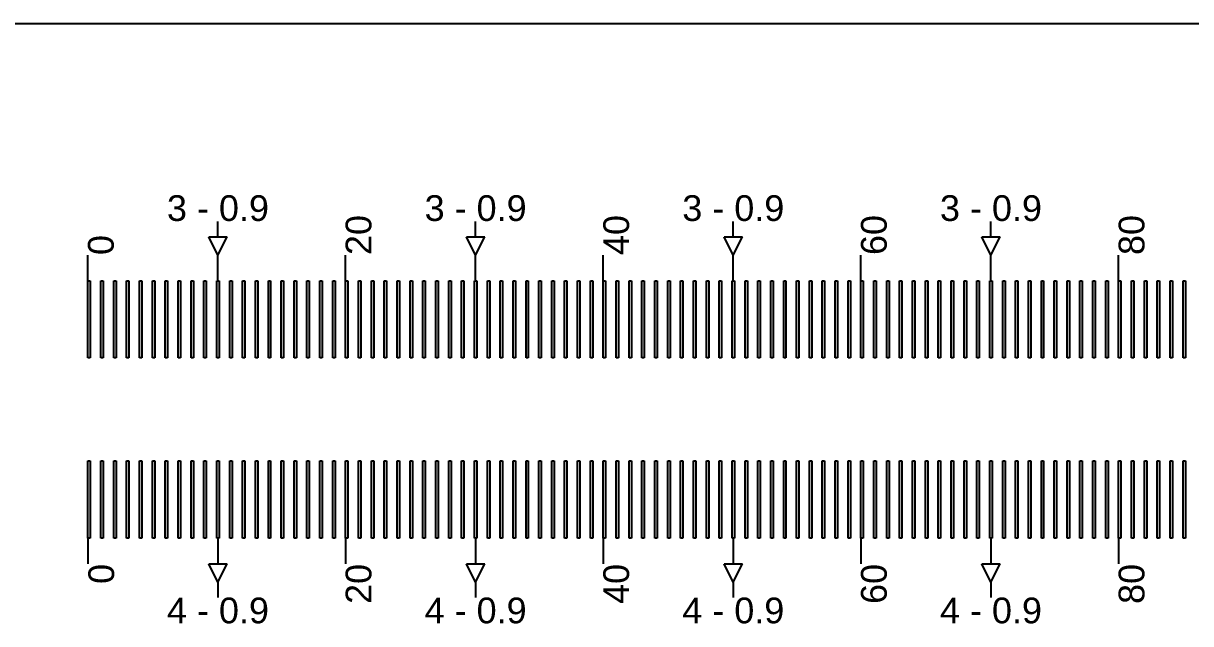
# Model space of a CAD drawing. Extents: x -119394 to 128420, y 74496 to 185496.
# Drawn here: x 9631.7 to 10084.7, y 156962.7 to 157195.9 of the extents above; entities that cross this region are included whole.
import ezdxf

# ---------------------------------------------------------------- set-up
doc = ezdxf.new("R2010")
doc.units = 13
doc.layers.add('CL - Label-1', color=120, linetype='Continuous')
doc.layers.add('CL - Label-2', color=132, linetype='Continuous')
doc.layers.add('CL - Sub-Micro', color=7, linetype='Continuous', true_color=0x47d1ff)
doc.styles.get("Standard").update_dxf_attribs({"font": 'arial.ttf'})

msp = doc.modelspace()

# ---------------------------------------------------------------- linework, layer by layer
for p, q in [((4356.79, 157195.86), (14856.79, 157195.86)), ((5281.79, 157195.86), (13931.79, 157195.86)), ((9707.24, 157112.94), (9707.24, 157118.94)), ((9807.24, 157112.94), (9807.24, 157118.94)), ((9907.24, 157112.94), (9907.24, 157118.94)), ((10007.24, 157112.94), (10007.24, 157118.94)), ((9656.79, 157095.86), (9656.79, 157105.86)), ((9707.24, 157095.86), (9707.24, 157105.86)), ((9756.79, 157095.86), (9756.79, 157105.86)), ((9807.24, 157095.86), (9807.24, 157105.86)), ((9856.79, 157095.86), (9856.79, 157105.86)), ((9907.24, 157095.86), (9907.24, 157105.86)), ((9956.79, 157095.86), (9956.79, 157105.86)), ((10007.24, 157095.86), (10007.24, 157105.86)), ((10056.79, 157095.86), (10056.79, 157105.86)), ((9656.79, 156995.86), (9656.79, 156985.86)), ((9707.24, 156995.86), (9707.24, 156985.86)), ((9756.79, 156995.86), (9756.79, 156985.86)), ((9807.24, 156995.86), (9807.24, 156985.86)), ((9856.79, 156995.86), (9856.79, 156985.86)), ((9907.24, 156995.86), (9907.24, 156985.86)), ((9956.79, 156995.86), (9956.79, 156985.86)), ((10007.24, 156995.86), (10007.24, 156985.86)), ((10056.79, 156995.86), (10056.79, 156985.86)), ((9707.24, 156978.79), (9707.24, 156972.79)), ((9807.24, 156978.79), (9807.24, 156972.79)), ((9907.24, 156978.79), (9907.24, 156972.79)), ((10007.24, 156978.79), (10007.24, 156972.79))]:
    msp.add_line(p, q)
at = {"layer": 'CL - Label-2'}
for p, q in [((9707.24, 157105.86), (9703.7, 157112.96)), ((9703.7, 157112.96), (9710.77, 157112.96)), ((9707.24, 157105.86), (9710.77, 157112.96)), ((9807.24, 157105.86), (9803.7, 157112.96)), ((9803.7, 157112.96), (9810.77, 157112.96)), ((9807.24, 157105.86), (9810.77, 157112.96)), ((9907.24, 157105.86), (9903.7, 157112.96)), ((9903.7, 157112.96), (9910.77, 157112.96)), ((9907.24, 157105.86), (9910.77, 157112.96)), ((10007.24, 157105.86), (10003.7, 157112.96)), ((10003.7, 157112.96), (10010.77, 157112.96)), ((10007.24, 157105.86), (10010.77, 157112.96)), ((9707.24, 156978.79), (9703.7, 156985.89)), ((9703.7, 156985.89), (9710.77, 156985.89)), ((9707.24, 156978.79), (9710.77, 156985.89)), ((9807.24, 156978.79), (9803.7, 156985.89)), ((9803.7, 156985.89), (9810.77, 156985.89)), ((9807.24, 156978.79), (9810.77, 156985.89)), ((9907.24, 156978.79), (9903.7, 156985.89)), ((9903.7, 156985.89), (9910.77, 156985.89)), ((9907.24, 156978.79), (9910.77, 156985.89)), ((10007.24, 156978.79), (10003.7, 156985.89)), ((10003.7, 156985.89), (10010.77, 156985.89)), ((10007.24, 156978.79), (10010.77, 156985.89))]:
    msp.add_line(p, q, dxfattribs=at)
at = {"layer": 'CL - Sub-Micro'}
for p, q in [((9656.79, 157095.86), (9657.69, 157095.86)), ((9656.79, 157065.86), (9656.79, 157095.86)), ((9657.69, 157095.86), (9657.69, 157065.86)), ((9661.79, 157095.86), (9662.69, 157095.86)), ((9661.79, 157065.86), (9661.79, 157095.86)), ((9662.69, 157095.86), (9662.69, 157065.86)), ((9666.79, 157095.86), (9667.69, 157095.86)), ((9666.79, 157065.86), (9666.79, 157095.86)), ((9667.69, 157095.86), (9667.69, 157065.86)), ((9671.79, 157095.86), (9672.69, 157095.86)), ((9671.79, 157065.86), (9671.79, 157095.86)), ((9672.69, 157095.86), (9672.69, 157065.86)), ((9676.79, 157095.86), (9677.69, 157095.86)), ((9676.79, 157065.86), (9676.79, 157095.86)), ((9677.69, 157095.86), (9677.69, 157065.86)), ((9681.79, 157095.86), (9682.69, 157095.86)), ((9681.79, 157065.86), (9681.79, 157095.86)), ((9682.69, 157095.86), (9682.69, 157065.86)), ((9686.79, 157095.86), (9687.69, 157095.86)), ((9686.79, 157065.86), (9686.79, 157095.86)), ((9687.69, 157095.86), (9687.69, 157065.86)), ((9691.79, 157095.86), (9692.69, 157095.86)), ((9691.79, 157065.86), (9691.79, 157095.86)), ((9692.69, 157095.86), (9692.69, 157065.86)), ((9696.79, 157095.86), (9697.69, 157095.86)), ((9696.79, 157065.86), (9696.79, 157095.86)), ((9697.69, 157095.86), (9697.69, 157065.86)), ((9701.79, 157095.86), (9702.69, 157095.86)), ((9701.79, 157065.86), (9701.79, 157095.86)), ((9702.69, 157095.86), (9702.69, 157065.86)), ((9706.79, 157095.86), (9707.69, 157095.86)), ((9706.79, 157065.86), (9706.79, 157095.86)), ((9707.69, 157095.86), (9707.69, 157065.86)), ((9711.79, 157095.86), (9712.69, 157095.86)), ((9711.79, 157065.86), (9711.79, 157095.86)), ((9712.69, 157095.86), (9712.69, 157065.86)), ((9716.79, 157095.86), (9717.69, 157095.86)), ((9716.79, 157065.86), (9716.79, 157095.86)), ((9717.69, 157095.86), (9717.69, 157065.86)), ((9721.79, 157095.86), (9722.69, 157095.86)), ((9721.79, 157065.86), (9721.79, 157095.86)), ((9722.69, 157095.86), (9722.69, 157065.86)), ((9726.79, 157095.86), (9727.69, 157095.86)), ((9726.79, 157065.86), (9726.79, 157095.86)), ((9727.69, 157095.86), (9727.69, 157065.86)), ((9731.79, 157095.86), (9732.69, 157095.86)), ((9731.79, 157065.86), (9731.79, 157095.86)), ((9732.69, 157095.86), (9732.69, 157065.86)), ((9736.79, 157095.86), (9737.69, 157095.86)), ((9736.79, 157065.86), (9736.79, 157095.86)), ((9737.69, 157095.86), (9737.69, 157065.86)), ((9741.79, 157095.86), (9742.69, 157095.86)), ((9741.79, 157065.86), (9741.79, 157095.86)), ((9742.69, 157095.86), (9742.69, 157065.86)), ((9746.79, 157095.86), (9747.69, 157095.86)), ((9746.79, 157065.86), (9746.79, 157095.86)), ((9747.69, 157095.86), (9747.69, 157065.86)), ((9751.79, 157095.86), (9752.69, 157095.86)), ((9751.79, 157065.86), (9751.79, 157095.86)), ((9752.69, 157095.86), (9752.69, 157065.86)), ((9756.79, 157095.86), (9757.69, 157095.86)), ((9756.79, 157065.86), (9756.79, 157095.86)), ((9757.69, 157095.86), (9757.69, 157065.86)), ((9761.79, 157095.86), (9762.69, 157095.86)), ((9761.79, 157065.86), (9761.79, 157095.86)), ((9762.69, 157095.86), (9762.69, 157065.86)), ((9766.79, 157095.86), (9767.69, 157095.86)), ((9766.79, 157065.86), (9766.79, 157095.86)), ((9767.69, 157095.86), (9767.69, 157065.86)), ((9771.79, 157095.86), (9772.69, 157095.86)), ((9771.79, 157065.86), (9771.79, 157095.86)), ((9772.69, 157095.86), (9772.69, 157065.86)), ((9776.79, 157095.86), (9777.69, 157095.86)), ((9776.79, 157065.86), (9776.79, 157095.86)), ((9777.69, 157095.86), (9777.69, 157065.86)), ((9781.79, 157095.86), (9782.69, 157095.86)), ((9781.79, 157065.86), (9781.79, 157095.86)), ((9782.69, 157095.86), (9782.69, 157065.86)), ((9786.79, 157095.86), (9787.69, 157095.86)), ((9786.79, 157065.86), (9786.79, 157095.86)), ((9787.69, 157095.86), (9787.69, 157065.86)), ((9791.79, 157095.86), (9792.69, 157095.86)), ((9791.79, 157065.86), (9791.79, 157095.86)), ((9792.69, 157095.86), (9792.69, 157065.86)), ((9796.79, 157095.86), (9797.69, 157095.86)), ((9796.79, 157065.86), (9796.79, 157095.86)), ((9797.69, 157095.86), (9797.69, 157065.86)), ((9801.79, 157095.86), (9802.69, 157095.86)), ((9801.79, 157065.86), (9801.79, 157095.86)), ((9802.69, 157095.86), (9802.69, 157065.86)), ((9806.79, 157095.86), (9807.69, 157095.86)), ((9806.79, 157065.86), (9806.79, 157095.86)), ((9807.69, 157095.86), (9807.69, 157065.86)), ((9811.79, 157095.86), (9812.69, 157095.86)), ((9811.79, 157065.86), (9811.79, 157095.86)), ((9812.69, 157095.86), (9812.69, 157065.86)), ((9816.79, 157095.86), (9817.69, 157095.86)), ((9816.79, 157065.86), (9816.79, 157095.86)), ((9817.69, 157095.86), (9817.69, 157065.86)), ((9821.79, 157095.86), (9822.69, 157095.86)), ((9821.79, 157065.86), (9821.79, 157095.86)), ((9822.69, 157095.86), (9822.69, 157065.86)), ((9826.79, 157095.86), (9827.69, 157095.86)), ((9826.79, 157065.86), (9826.79, 157095.86)), ((9827.69, 157095.86), (9827.69, 157065.86)), ((9831.79, 157095.86), (9832.69, 157095.86)), ((9831.79, 157065.86), (9831.79, 157095.86)), ((9832.69, 157095.86), (9832.69, 157065.86)), ((9836.79, 157095.86), (9837.69, 157095.86)), ((9836.79, 157065.86), (9836.79, 157095.86)), ((9837.69, 157095.86), (9837.69, 157065.86)), ((9841.79, 157095.86), (9842.69, 157095.86)), ((9841.79, 157065.86), (9841.79, 157095.86)), ((9842.69, 157095.86), (9842.69, 157065.86)), ((9846.79, 157095.86), (9847.69, 157095.86)), ((9846.79, 157065.86), (9846.79, 157095.86)), ((9847.69, 157095.86), (9847.69, 157065.86)), ((9851.79, 157095.86), (9852.69, 157095.86)), ((9851.79, 157065.86), (9851.79, 157095.86)), ((9852.69, 157095.86), (9852.69, 157065.86)), ((9856.79, 157095.86), (9857.69, 157095.86)), ((9856.79, 157065.86), (9856.79, 157095.86)), ((9857.69, 157095.86), (9857.69, 157065.86)), ((9861.79, 157095.86), (9862.69, 157095.86)), ((9861.79, 157065.86), (9861.79, 157095.86)), ((9862.69, 157095.86), (9862.69, 157065.86)), ((9866.79, 157095.86), (9867.69, 157095.86)), ((9866.79, 157065.86), (9866.79, 157095.86)), ((9867.69, 157095.86), (9867.69, 157065.86)), ((9871.79, 157095.86), (9872.69, 157095.86)), ((9871.79, 157065.86), (9871.79, 157095.86)), ((9872.69, 157095.86), (9872.69, 157065.86)), ((9876.79, 157095.86), (9877.69, 157095.86)), ((9876.79, 157065.86), (9876.79, 157095.86)), ((9877.69, 157095.86), (9877.69, 157065.86)), ((9881.79, 157095.86), (9882.69, 157095.86)), ((9881.79, 157065.86), (9881.79, 157095.86)), ((9882.69, 157095.86), (9882.69, 157065.86)), ((9886.79, 157095.86), (9887.69, 157095.86)), ((9886.79, 157065.86), (9886.79, 157095.86)), ((9887.69, 157095.86), (9887.69, 157065.86)), ((9891.79, 157095.86), (9892.69, 157095.86)), ((9891.79, 157065.86), (9891.79, 157095.86)), ((9892.69, 157095.86), (9892.69, 157065.86)), ((9896.79, 157095.86), (9897.69, 157095.86)), ((9896.79, 157065.86), (9896.79, 157095.86)), ((9897.69, 157095.86), (9897.69, 157065.86)), ((9901.79, 157095.86), (9902.69, 157095.86)), ((9901.79, 157065.86), (9901.79, 157095.86)), ((9902.69, 157095.86), (9902.69, 157065.86)), ((9906.79, 157095.86), (9907.69, 157095.86)), ((9906.79, 157065.86), (9906.79, 157095.86)), ((9907.69, 157095.86), (9907.69, 157065.86)), ((9911.79, 157095.86), (9912.69, 157095.86)), ((9911.79, 157065.86), (9911.79, 157095.86)), ((9912.69, 157095.86), (9912.69, 157065.86)), ((9916.79, 157095.86), (9917.69, 157095.86)), ((9916.79, 157065.86), (9916.79, 157095.86)), ((9917.69, 157095.86), (9917.69, 157065.86)), ((9921.79, 157095.86), (9922.69, 157095.86)), ((9921.79, 157065.86), (9921.79, 157095.86)), ((9922.69, 157095.86), (9922.69, 157065.86)), ((9926.79, 157095.86), (9927.69, 157095.86)), ((9926.79, 157065.86), (9926.79, 157095.86)), ((9927.69, 157095.86), (9927.69, 157065.86)), ((9931.79, 157095.86), (9932.69, 157095.86)), ((9931.79, 157065.86), (9931.79, 157095.86)), ((9932.69, 157095.86), (9932.69, 157065.86)), ((9936.79, 157095.86), (9937.69, 157095.86)), ((9936.79, 157065.86), (9936.79, 157095.86)), ((9937.69, 157095.86), (9937.69, 157065.86)), ((9941.79, 157095.86), (9942.69, 157095.86)), ((9941.79, 157065.86), (9941.79, 157095.86)), ((9942.69, 157095.86), (9942.69, 157065.86)), ((9946.79, 157095.86), (9947.69, 157095.86)), ((9946.79, 157065.86), (9946.79, 157095.86)), ((9947.69, 157095.86), (9947.69, 157065.86)), ((9951.79, 157095.86), (9952.69, 157095.86)), ((9951.79, 157065.86), (9951.79, 157095.86)), ((9952.69, 157095.86), (9952.69, 157065.86)), ((9956.79, 157095.86), (9957.69, 157095.86)), ((9956.79, 157065.86), (9956.79, 157095.86)), ((9957.69, 157095.86), (9957.69, 157065.86)), ((9961.79, 157095.86), (9962.69, 157095.86)), ((9961.79, 157065.86), (9961.79, 157095.86)), ((9962.69, 157095.86), (9962.69, 157065.86)), ((9966.79, 157095.86), (9967.69, 157095.86)), ((9966.79, 157065.86), (9966.79, 157095.86)), ((9967.69, 157095.86), (9967.69, 157065.86)), ((9971.79, 157095.86), (9972.69, 157095.86)), ((9971.79, 157065.86), (9971.79, 157095.86)), ((9972.69, 157095.86), (9972.69, 157065.86)), ((9976.79, 157095.86), (9977.69, 157095.86)), ((9976.79, 157065.86), (9976.79, 157095.86)), ((9977.69, 157095.86), (9977.69, 157065.86)), ((9981.79, 157095.86), (9982.69, 157095.86)), ((9981.79, 157065.86), (9981.79, 157095.86)), ((9982.69, 157095.86), (9982.69, 157065.86)), ((9986.79, 157095.86), (9987.69, 157095.86)), ((9986.79, 157065.86), (9986.79, 157095.86)), ((9987.69, 157095.86), (9987.69, 157065.86)), ((9991.79, 157095.86), (9992.69, 157095.86)), ((9991.79, 157065.86), (9991.79, 157095.86)), ((9992.69, 157095.86), (9992.69, 157065.86)), ((9996.79, 157095.86), (9997.69, 157095.86)), ((9996.79, 157065.86), (9996.79, 157095.86)), ((9997.69, 157095.86), (9997.69, 157065.86)), ((10001.79, 157095.86), (10002.69, 157095.86)), ((10001.79, 157065.86), (10001.79, 157095.86)), ((10002.69, 157095.86), (10002.69, 157065.86)), ((10006.79, 157095.86), (10007.69, 157095.86)), ((10006.79, 157065.86), (10006.79, 157095.86)), ((10007.69, 157095.86), (10007.69, 157065.86)), ((10011.79, 157095.86), (10012.69, 157095.86)), ((10011.79, 157065.86), (10011.79, 157095.86)), ((10012.69, 157095.86), (10012.69, 157065.86)), ((10016.79, 157095.86), (10017.69, 157095.86)), ((10016.79, 157065.86), (10016.79, 157095.86)), ((10017.69, 157095.86), (10017.69, 157065.86)), ((10021.79, 157095.86), (10022.69, 157095.86)), ((10021.79, 157065.86), (10021.79, 157095.86)), ((10022.69, 157095.86), (10022.69, 157065.86)), ((10026.79, 157095.86), (10027.69, 157095.86)), ((10026.79, 157065.86), (10026.79, 157095.86)), ((10027.69, 157095.86), (10027.69, 157065.86)), ((10031.79, 157095.86), (10032.69, 157095.86)), ((10031.79, 157065.86), (10031.79, 157095.86)), ((10032.69, 157095.86), (10032.69, 157065.86)), ((10036.79, 157095.86), (10037.69, 157095.86)), ((10036.79, 157065.86), (10036.79, 157095.86)), ((10037.69, 157095.86), (10037.69, 157065.86)), ((10041.79, 157095.86), (10042.69, 157095.86)), ((10041.79, 157065.86), (10041.79, 157095.86)), ((10042.69, 157095.86), (10042.69, 157065.86)), ((10046.79, 157095.86), (10047.69, 157095.86)), ((10046.79, 157065.86), (10046.79, 157095.86)), ((10047.69, 157095.86), (10047.69, 157065.86)), ((10051.79, 157095.86), (10052.69, 157095.86)), ((10051.79, 157065.86), (10051.79, 157095.86)), ((10052.69, 157095.86), (10052.69, 157065.86)), ((10056.79, 157095.86), (10057.69, 157095.86)), ((10056.79, 157065.86), (10056.79, 157095.86)), ((10057.69, 157095.86), (10057.69, 157065.86)), ((10061.79, 157095.86), (10062.69, 157095.86)), ((10061.79, 157065.86), (10061.79, 157095.86)), ((10062.69, 157095.86), (10062.69, 157065.86)), ((10066.79, 157095.86), (10067.69, 157095.86)), ((10066.79, 157065.86), (10066.79, 157095.86)), ((10067.69, 157095.86), (10067.69, 157065.86)), ((10071.79, 157095.86), (10072.69, 157095.86)), ((10071.79, 157065.86), (10071.79, 157095.86)), ((10072.69, 157095.86), (10072.69, 157065.86)), ((10076.79, 157095.86), (10077.69, 157095.86)), ((10076.79, 157065.86), (10076.79, 157095.86)), ((10077.69, 157095.86), (10077.69, 157065.86)), ((10081.79, 157095.86), (10082.69, 157095.86)), ((10081.79, 157065.86), (10081.79, 157095.86)), ((10082.69, 157095.86), (10082.69, 157065.86)), ((9657.69, 157065.86), (9656.79, 157065.86)), ((9662.69, 157065.86), (9661.79, 157065.86)), ((9667.69, 157065.86), (9666.79, 157065.86)), ((9672.69, 157065.86), (9671.79, 157065.86)), ((9677.69, 157065.86), (9676.79, 157065.86)), ((9682.69, 157065.86), (9681.79, 157065.86)), ((9687.69, 157065.86), (9686.79, 157065.86)), ((9692.69, 157065.86), (9691.79, 157065.86)), ((9697.69, 157065.86), (9696.79, 157065.86)), ((9702.69, 157065.86), (9701.79, 157065.86)), ((9707.69, 157065.86), (9706.79, 157065.86)), ((9712.69, 157065.86), (9711.79, 157065.86)), ((9717.69, 157065.86), (9716.79, 157065.86)), ((9722.69, 157065.86), (9721.79, 157065.86)), ((9727.69, 157065.86), (9726.79, 157065.86)), ((9732.69, 157065.86), (9731.79, 157065.86)), ((9737.69, 157065.86), (9736.79, 157065.86)), ((9742.69, 157065.86), (9741.79, 157065.86)), ((9747.69, 157065.86), (9746.79, 157065.86)), ((9752.69, 157065.86), (9751.79, 157065.86)), ((9757.69, 157065.86), (9756.79, 157065.86)), ((9762.69, 157065.86), (9761.79, 157065.86)), ((9767.69, 157065.86), (9766.79, 157065.86)), ((9772.69, 157065.86), (9771.79, 157065.86)), ((9777.69, 157065.86), (9776.79, 157065.86)), ((9782.69, 157065.86), (9781.79, 157065.86)), ((9787.69, 157065.86), (9786.79, 157065.86)), ((9792.69, 157065.86), (9791.79, 157065.86)), ((9797.69, 157065.86), (9796.79, 157065.86)), ((9802.69, 157065.86), (9801.79, 157065.86)), ((9807.69, 157065.86), (9806.79, 157065.86)), ((9812.69, 157065.86), (9811.79, 157065.86)), ((9817.69, 157065.86), (9816.79, 157065.86)), ((9822.69, 157065.86), (9821.79, 157065.86)), ((9827.69, 157065.86), (9826.79, 157065.86)), ((9832.69, 157065.86), (9831.79, 157065.86)), ((9837.69, 157065.86), (9836.79, 157065.86)), ((9842.69, 157065.86), (9841.79, 157065.86)), ((9847.69, 157065.86), (9846.79, 157065.86)), ((9852.69, 157065.86), (9851.79, 157065.86)), ((9857.69, 157065.86), (9856.79, 157065.86)), ((9862.69, 157065.86), (9861.79, 157065.86)), ((9867.69, 157065.86), (9866.79, 157065.86)), ((9872.69, 157065.86), (9871.79, 157065.86)), ((9877.69, 157065.86), (9876.79, 157065.86)), ((9882.69, 157065.86), (9881.79, 157065.86)), ((9887.69, 157065.86), (9886.79, 157065.86)), ((9892.69, 157065.86), (9891.79, 157065.86)), ((9897.69, 157065.86), (9896.79, 157065.86)), ((9902.69, 157065.86), (9901.79, 157065.86)), ((9907.69, 157065.86), (9906.79, 157065.86)), ((9912.69, 157065.86), (9911.79, 157065.86)), ((9917.69, 157065.86), (9916.79, 157065.86)), ((9922.69, 157065.86), (9921.79, 157065.86)), ((9927.69, 157065.86), (9926.79, 157065.86)), ((9932.69, 157065.86), (9931.79, 157065.86)), ((9937.69, 157065.86), (9936.79, 157065.86)), ((9942.69, 157065.86), (9941.79, 157065.86)), ((9947.69, 157065.86), (9946.79, 157065.86)), ((9952.69, 157065.86), (9951.79, 157065.86)), ((9957.69, 157065.86), (9956.79, 157065.86)), ((9962.69, 157065.86), (9961.79, 157065.86)), ((9967.69, 157065.86), (9966.79, 157065.86)), ((9972.69, 157065.86), (9971.79, 157065.86)), ((9977.69, 157065.86), (9976.79, 157065.86)), ((9982.69, 157065.86), (9981.79, 157065.86)), ((9987.69, 157065.86), (9986.79, 157065.86)), ((9992.69, 157065.86), (9991.79, 157065.86)), ((9997.69, 157065.86), (9996.79, 157065.86)), ((10002.69, 157065.86), (10001.79, 157065.86)), ((10007.69, 157065.86), (10006.79, 157065.86)), ((10012.69, 157065.86), (10011.79, 157065.86)), ((10017.69, 157065.86), (10016.79, 157065.86)), ((10022.69, 157065.86), (10021.79, 157065.86)), ((10027.69, 157065.86), (10026.79, 157065.86)), ((10032.69, 157065.86), (10031.79, 157065.86)), ((10037.69, 157065.86), (10036.79, 157065.86)), ((10042.69, 157065.86), (10041.79, 157065.86)), ((10047.69, 157065.86), (10046.79, 157065.86)), ((10052.69, 157065.86), (10051.79, 157065.86)), ((10057.69, 157065.86), (10056.79, 157065.86)), ((10062.69, 157065.86), (10061.79, 157065.86)), ((10067.69, 157065.86), (10066.79, 157065.86)), ((10072.69, 157065.86), (10071.79, 157065.86)), ((10077.69, 157065.86), (10076.79, 157065.86)), ((10082.69, 157065.86), (10081.79, 157065.86)), ((9656.79, 157025.86), (9657.69, 157025.86)), ((9656.79, 156995.86), (9656.79, 157025.86)), ((9657.69, 157025.86), (9657.69, 156995.86)), ((9661.79, 157025.86), (9662.69, 157025.86)), ((9661.79, 156995.86), (9661.79, 157025.86)), ((9662.69, 157025.86), (9662.69, 156995.86)), ((9666.79, 157025.86), (9667.69, 157025.86)), ((9666.79, 156995.86), (9666.79, 157025.86)), ((9667.69, 157025.86), (9667.69, 156995.86)), ((9671.79, 157025.86), (9672.69, 157025.86)), ((9671.79, 156995.86), (9671.79, 157025.86)), ((9672.69, 157025.86), (9672.69, 156995.86)), ((9676.79, 157025.86), (9677.69, 157025.86)), ((9676.79, 156995.86), (9676.79, 157025.86)), ((9677.69, 157025.86), (9677.69, 156995.86)), ((9681.79, 157025.86), (9682.69, 157025.86)), ((9681.79, 156995.86), (9681.79, 157025.86)), ((9682.69, 157025.86), (9682.69, 156995.86)), ((9686.79, 157025.86), (9687.69, 157025.86)), ((9686.79, 156995.86), (9686.79, 157025.86)), ((9687.69, 157025.86), (9687.69, 156995.86)), ((9691.79, 157025.86), (9692.69, 157025.86)), ((9691.79, 156995.86), (9691.79, 157025.86)), ((9692.69, 157025.86), (9692.69, 156995.86)), ((9696.79, 157025.86), (9697.69, 157025.86)), ((9696.79, 156995.86), (9696.79, 157025.86)), ((9697.69, 157025.86), (9697.69, 156995.86)), ((9701.79, 157025.86), (9702.69, 157025.86)), ((9701.79, 156995.86), (9701.79, 157025.86)), ((9702.69, 157025.86), (9702.69, 156995.86)), ((9706.79, 157025.86), (9707.69, 157025.86)), ((9706.79, 156995.86), (9706.79, 157025.86)), ((9707.69, 157025.86), (9707.69, 156995.86)), ((9711.79, 157025.86), (9712.69, 157025.86)), ((9711.79, 156995.86), (9711.79, 157025.86)), ((9712.69, 157025.86), (9712.69, 156995.86)), ((9716.79, 157025.86), (9717.69, 157025.86)), ((9716.79, 156995.86), (9716.79, 157025.86)), ((9717.69, 157025.86), (9717.69, 156995.86)), ((9721.79, 157025.86), (9722.69, 157025.86)), ((9721.79, 156995.86), (9721.79, 157025.86)), ((9722.69, 157025.86), (9722.69, 156995.86)), ((9726.79, 157025.86), (9727.69, 157025.86)), ((9726.79, 156995.86), (9726.79, 157025.86)), ((9727.69, 157025.86), (9727.69, 156995.86)), ((9731.79, 157025.86), (9732.69, 157025.86)), ((9731.79, 156995.86), (9731.79, 157025.86)), ((9732.69, 157025.86), (9732.69, 156995.86)), ((9736.79, 157025.86), (9737.69, 157025.86)), ((9736.79, 156995.86), (9736.79, 157025.86)), ((9737.69, 157025.86), (9737.69, 156995.86)), ((9741.79, 157025.86), (9742.69, 157025.86)), ((9741.79, 156995.86), (9741.79, 157025.86)), ((9742.69, 157025.86), (9742.69, 156995.86)), ((9746.79, 157025.86), (9747.69, 157025.86)), ((9746.79, 156995.86), (9746.79, 157025.86)), ((9747.69, 157025.86), (9747.69, 156995.86)), ((9751.79, 157025.86), (9752.69, 157025.86)), ((9751.79, 156995.86), (9751.79, 157025.86)), ((9752.69, 157025.86), (9752.69, 156995.86)), ((9756.79, 157025.86), (9757.69, 157025.86)), ((9756.79, 156995.86), (9756.79, 157025.86)), ((9757.69, 157025.86), (9757.69, 156995.86)), ((9761.79, 157025.86), (9762.69, 157025.86)), ((9761.79, 156995.86), (9761.79, 157025.86)), ((9762.69, 157025.86), (9762.69, 156995.86)), ((9766.79, 157025.86), (9767.69, 157025.86)), ((9766.79, 156995.86), (9766.79, 157025.86)), ((9767.69, 157025.86), (9767.69, 156995.86)), ((9771.79, 157025.86), (9772.69, 157025.86)), ((9771.79, 156995.86), (9771.79, 157025.86)), ((9772.69, 157025.86), (9772.69, 156995.86)), ((9776.79, 157025.86), (9777.69, 157025.86)), ((9776.79, 156995.86), (9776.79, 157025.86)), ((9777.69, 157025.86), (9777.69, 156995.86)), ((9781.79, 157025.86), (9782.69, 157025.86)), ((9781.79, 156995.86), (9781.79, 157025.86)), ((9782.69, 157025.86), (9782.69, 156995.86)), ((9786.79, 157025.86), (9787.69, 157025.86)), ((9786.79, 156995.86), (9786.79, 157025.86)), ((9787.69, 157025.86), (9787.69, 156995.86)), ((9791.79, 157025.86), (9792.69, 157025.86)), ((9791.79, 156995.86), (9791.79, 157025.86)), ((9792.69, 157025.86), (9792.69, 156995.86)), ((9796.79, 157025.86), (9797.69, 157025.86)), ((9796.79, 156995.86), (9796.79, 157025.86)), ((9797.69, 157025.86), (9797.69, 156995.86)), ((9801.79, 157025.86), (9802.69, 157025.86)), ((9801.79, 156995.86), (9801.79, 157025.86)), ((9802.69, 157025.86), (9802.69, 156995.86)), ((9806.79, 157025.86), (9807.69, 157025.86)), ((9806.79, 156995.86), (9806.79, 157025.86)), ((9807.69, 157025.86), (9807.69, 156995.86)), ((9811.79, 157025.86), (9812.69, 157025.86)), ((9811.79, 156995.86), (9811.79, 157025.86)), ((9812.69, 157025.86), (9812.69, 156995.86)), ((9816.79, 157025.86), (9817.69, 157025.86)), ((9816.79, 156995.86), (9816.79, 157025.86)), ((9817.69, 157025.86), (9817.69, 156995.86)), ((9821.79, 157025.86), (9822.69, 157025.86)), ((9821.79, 156995.86), (9821.79, 157025.86)), ((9822.69, 157025.86), (9822.69, 156995.86)), ((9826.79, 157025.86), (9827.69, 157025.86)), ((9826.79, 156995.86), (9826.79, 157025.86)), ((9827.69, 157025.86), (9827.69, 156995.86)), ((9831.79, 157025.86), (9832.69, 157025.86)), ((9831.79, 156995.86), (9831.79, 157025.86)), ((9832.69, 157025.86), (9832.69, 156995.86)), ((9836.79, 157025.86), (9837.69, 157025.86)), ((9836.79, 156995.86), (9836.79, 157025.86)), ((9837.69, 157025.86), (9837.69, 156995.86)), ((9841.79, 157025.86), (9842.69, 157025.86)), ((9841.79, 156995.86), (9841.79, 157025.86)), ((9842.69, 157025.86), (9842.69, 156995.86)), ((9846.79, 157025.86), (9847.69, 157025.86)), ((9846.79, 156995.86), (9846.79, 157025.86)), ((9847.69, 157025.86), (9847.69, 156995.86)), ((9851.79, 157025.86), (9852.69, 157025.86)), ((9851.79, 156995.86), (9851.79, 157025.86)), ((9852.69, 157025.86), (9852.69, 156995.86)), ((9856.79, 157025.86), (9857.69, 157025.86)), ((9856.79, 156995.86), (9856.79, 157025.86)), ((9857.69, 157025.86), (9857.69, 156995.86)), ((9861.79, 157025.86), (9862.69, 157025.86)), ((9861.79, 156995.86), (9861.79, 157025.86)), ((9862.69, 157025.86), (9862.69, 156995.86)), ((9866.79, 157025.86), (9867.69, 157025.86)), ((9866.79, 156995.86), (9866.79, 157025.86)), ((9867.69, 157025.86), (9867.69, 156995.86)), ((9871.79, 157025.86), (9872.69, 157025.86)), ((9871.79, 156995.86), (9871.79, 157025.86)), ((9872.69, 157025.86), (9872.69, 156995.86)), ((9876.79, 157025.86), (9877.69, 157025.86)), ((9876.79, 156995.86), (9876.79, 157025.86)), ((9877.69, 157025.86), (9877.69, 156995.86)), ((9881.79, 157025.86), (9882.69, 157025.86)), ((9881.79, 156995.86), (9881.79, 157025.86)), ((9882.69, 157025.86), (9882.69, 156995.86)), ((9886.79, 157025.86), (9887.69, 157025.86)), ((9886.79, 156995.86), (9886.79, 157025.86)), ((9887.69, 157025.86), (9887.69, 156995.86)), ((9891.79, 157025.86), (9892.69, 157025.86)), ((9891.79, 156995.86), (9891.79, 157025.86)), ((9892.69, 157025.86), (9892.69, 156995.86)), ((9896.79, 157025.86), (9897.69, 157025.86)), ((9896.79, 156995.86), (9896.79, 157025.86)), ((9897.69, 157025.86), (9897.69, 156995.86)), ((9901.79, 157025.86), (9902.69, 157025.86)), ((9901.79, 156995.86), (9901.79, 157025.86)), ((9902.69, 157025.86), (9902.69, 156995.86)), ((9906.79, 157025.86), (9907.69, 157025.86)), ((9906.79, 156995.86), (9906.79, 157025.86)), ((9907.69, 157025.86), (9907.69, 156995.86)), ((9911.79, 157025.86), (9912.69, 157025.86)), ((9911.79, 156995.86), (9911.79, 157025.86)), ((9912.69, 157025.86), (9912.69, 156995.86)), ((9916.79, 157025.86), (9917.69, 157025.86)), ((9916.79, 156995.86), (9916.79, 157025.86)), ((9917.69, 157025.86), (9917.69, 156995.86)), ((9921.79, 157025.86), (9922.69, 157025.86)), ((9921.79, 156995.86), (9921.79, 157025.86)), ((9922.69, 157025.86), (9922.69, 156995.86)), ((9926.79, 157025.86), (9927.69, 157025.86)), ((9926.79, 156995.86), (9926.79, 157025.86)), ((9927.69, 157025.86), (9927.69, 156995.86)), ((9931.79, 157025.86), (9932.69, 157025.86)), ((9931.79, 156995.86), (9931.79, 157025.86)), ((9932.69, 157025.86), (9932.69, 156995.86)), ((9936.79, 157025.86), (9937.69, 157025.86)), ((9936.79, 156995.86), (9936.79, 157025.86)), ((9937.69, 157025.86), (9937.69, 156995.86)), ((9941.79, 157025.86), (9942.69, 157025.86)), ((9941.79, 156995.86), (9941.79, 157025.86)), ((9942.69, 157025.86), (9942.69, 156995.86)), ((9946.79, 157025.86), (9947.69, 157025.86)), ((9946.79, 156995.86), (9946.79, 157025.86)), ((9947.69, 157025.86), (9947.69, 156995.86)), ((9951.79, 157025.86), (9952.69, 157025.86)), ((9951.79, 156995.86), (9951.79, 157025.86)), ((9952.69, 157025.86), (9952.69, 156995.86)), ((9956.79, 157025.86), (9957.69, 157025.86)), ((9956.79, 156995.86), (9956.79, 157025.86)), ((9957.69, 157025.86), (9957.69, 156995.86)), ((9961.79, 157025.86), (9962.69, 157025.86)), ((9961.79, 156995.86), (9961.79, 157025.86)), ((9962.69, 157025.86), (9962.69, 156995.86)), ((9966.79, 157025.86), (9967.69, 157025.86)), ((9966.79, 156995.86), (9966.79, 157025.86)), ((9967.69, 157025.86), (9967.69, 156995.86)), ((9971.79, 157025.86), (9972.69, 157025.86)), ((9971.79, 156995.86), (9971.79, 157025.86)), ((9972.69, 157025.86), (9972.69, 156995.86)), ((9976.79, 157025.86), (9977.69, 157025.86)), ((9976.79, 156995.86), (9976.79, 157025.86)), ((9977.69, 157025.86), (9977.69, 156995.86)), ((9981.79, 157025.86), (9982.69, 157025.86)), ((9981.79, 156995.86), (9981.79, 157025.86)), ((9982.69, 157025.86), (9982.69, 156995.86)), ((9986.79, 157025.86), (9987.69, 157025.86)), ((9986.79, 156995.86), (9986.79, 157025.86)), ((9987.69, 157025.86), (9987.69, 156995.86)), ((9991.79, 157025.86), (9992.69, 157025.86)), ((9991.79, 156995.86), (9991.79, 157025.86)), ((9992.69, 157025.86), (9992.69, 156995.86)), ((9996.79, 157025.86), (9997.69, 157025.86)), ((9996.79, 156995.86), (9996.79, 157025.86)), ((9997.69, 157025.86), (9997.69, 156995.86)), ((10001.79, 157025.86), (10002.69, 157025.86)), ((10001.79, 156995.86), (10001.79, 157025.86)), ((10002.69, 157025.86), (10002.69, 156995.86)), ((10006.79, 157025.86), (10007.69, 157025.86)), ((10006.79, 156995.86), (10006.79, 157025.86)), ((10007.69, 157025.86), (10007.69, 156995.86)), ((10011.79, 157025.86), (10012.69, 157025.86)), ((10011.79, 156995.86), (10011.79, 157025.86)), ((10012.69, 157025.86), (10012.69, 156995.86)), ((10016.79, 157025.86), (10017.69, 157025.86)), ((10016.79, 156995.86), (10016.79, 157025.86)), ((10017.69, 157025.86), (10017.69, 156995.86)), ((10021.79, 157025.86), (10022.69, 157025.86)), ((10021.79, 156995.86), (10021.79, 157025.86)), ((10022.69, 157025.86), (10022.69, 156995.86)), ((10026.79, 157025.86), (10027.69, 157025.86)), ((10026.79, 156995.86), (10026.79, 157025.86)), ((10027.69, 157025.86), (10027.69, 156995.86)), ((10031.79, 157025.86), (10032.69, 157025.86)), ((10031.79, 156995.86), (10031.79, 157025.86)), ((10032.69, 157025.86), (10032.69, 156995.86)), ((10036.79, 157025.86), (10037.69, 157025.86)), ((10036.79, 156995.86), (10036.79, 157025.86)), ((10037.69, 157025.86), (10037.69, 156995.86)), ((10041.79, 157025.86), (10042.69, 157025.86)), ((10041.79, 156995.86), (10041.79, 157025.86)), ((10042.69, 157025.86), (10042.69, 156995.86)), ((10046.79, 157025.86), (10047.69, 157025.86)), ((10046.79, 156995.86), (10046.79, 157025.86)), ((10047.69, 157025.86), (10047.69, 156995.86)), ((10051.79, 157025.86), (10052.69, 157025.86)), ((10051.79, 156995.86), (10051.79, 157025.86)), ((10052.69, 157025.86), (10052.69, 156995.86)), ((10056.79, 157025.86), (10057.69, 157025.86)), ((10056.79, 156995.86), (10056.79, 157025.86)), ((10057.69, 157025.86), (10057.69, 156995.86)), ((10061.79, 157025.86), (10062.69, 157025.86)), ((10061.79, 156995.86), (10061.79, 157025.86)), ((10062.69, 157025.86), (10062.69, 156995.86)), ((10066.79, 157025.86), (10067.69, 157025.86)), ((10066.79, 156995.86), (10066.79, 157025.86)), ((10067.69, 157025.86), (10067.69, 156995.86)), ((10071.79, 157025.86), (10072.69, 157025.86)), ((10071.79, 156995.86), (10071.79, 157025.86)), ((10072.69, 157025.86), (10072.69, 156995.86)), ((10076.79, 157025.86), (10077.69, 157025.86)), ((10076.79, 156995.86), (10076.79, 157025.86)), ((10077.69, 157025.86), (10077.69, 156995.86)), ((10081.79, 157025.86), (10082.69, 157025.86)), ((10081.79, 156995.86), (10081.79, 157025.86)), ((10082.69, 157025.86), (10082.69, 156995.86)), ((9657.69, 156995.86), (9656.79, 156995.86)), ((9662.69, 156995.86), (9661.79, 156995.86)), ((9667.69, 156995.86), (9666.79, 156995.86)), ((9672.69, 156995.86), (9671.79, 156995.86)), ((9677.69, 156995.86), (9676.79, 156995.86)), ((9682.69, 156995.86), (9681.79, 156995.86)), ((9687.69, 156995.86), (9686.79, 156995.86)), ((9692.69, 156995.86), (9691.79, 156995.86)), ((9697.69, 156995.86), (9696.79, 156995.86)), ((9702.69, 156995.86), (9701.79, 156995.86)), ((9707.69, 156995.86), (9706.79, 156995.86)), ((9712.69, 156995.86), (9711.79, 156995.86)), ((9717.69, 156995.86), (9716.79, 156995.86)), ((9722.69, 156995.86), (9721.79, 156995.86)), ((9727.69, 156995.86), (9726.79, 156995.86)), ((9732.69, 156995.86), (9731.79, 156995.86)), ((9737.69, 156995.86), (9736.79, 156995.86)), ((9742.69, 156995.86), (9741.79, 156995.86)), ((9747.69, 156995.86), (9746.79, 156995.86)), ((9752.69, 156995.86), (9751.79, 156995.86)), ((9757.69, 156995.86), (9756.79, 156995.86)), ((9762.69, 156995.86), (9761.79, 156995.86)), ((9767.69, 156995.86), (9766.79, 156995.86)), ((9772.69, 156995.86), (9771.79, 156995.86)), ((9777.69, 156995.86), (9776.79, 156995.86)), ((9782.69, 156995.86), (9781.79, 156995.86)), ((9787.69, 156995.86), (9786.79, 156995.86)), ((9792.69, 156995.86), (9791.79, 156995.86)), ((9797.69, 156995.86), (9796.79, 156995.86)), ((9802.69, 156995.86), (9801.79, 156995.86)), ((9807.69, 156995.86), (9806.79, 156995.86)), ((9812.69, 156995.86), (9811.79, 156995.86)), ((9817.69, 156995.86), (9816.79, 156995.86)), ((9822.69, 156995.86), (9821.79, 156995.86)), ((9827.69, 156995.86), (9826.79, 156995.86)), ((9832.69, 156995.86), (9831.79, 156995.86)), ((9837.69, 156995.86), (9836.79, 156995.86)), ((9842.69, 156995.86), (9841.79, 156995.86)), ((9847.69, 156995.86), (9846.79, 156995.86)), ((9852.69, 156995.86), (9851.79, 156995.86)), ((9857.69, 156995.86), (9856.79, 156995.86)), ((9862.69, 156995.86), (9861.79, 156995.86)), ((9867.69, 156995.86), (9866.79, 156995.86)), ((9872.69, 156995.86), (9871.79, 156995.86)), ((9877.69, 156995.86), (9876.79, 156995.86)), ((9882.69, 156995.86), (9881.79, 156995.86)), ((9887.69, 156995.86), (9886.79, 156995.86)), ((9892.69, 156995.86), (9891.79, 156995.86)), ((9897.69, 156995.86), (9896.79, 156995.86)), ((9902.69, 156995.86), (9901.79, 156995.86)), ((9907.69, 156995.86), (9906.79, 156995.86)), ((9912.69, 156995.86), (9911.79, 156995.86)), ((9917.69, 156995.86), (9916.79, 156995.86)), ((9922.69, 156995.86), (9921.79, 156995.86)), ((9927.69, 156995.86), (9926.79, 156995.86)), ((9932.69, 156995.86), (9931.79, 156995.86)), ((9937.69, 156995.86), (9936.79, 156995.86)), ((9942.69, 156995.86), (9941.79, 156995.86)), ((9947.69, 156995.86), (9946.79, 156995.86)), ((9952.69, 156995.86), (9951.79, 156995.86)), ((9957.69, 156995.86), (9956.79, 156995.86)), ((9962.69, 156995.86), (9961.79, 156995.86)), ((9967.69, 156995.86), (9966.79, 156995.86)), ((9972.69, 156995.86), (9971.79, 156995.86)), ((9977.69, 156995.86), (9976.79, 156995.86)), ((9982.69, 156995.86), (9981.79, 156995.86)), ((9987.69, 156995.86), (9986.79, 156995.86)), ((9992.69, 156995.86), (9991.79, 156995.86)), ((9997.69, 156995.86), (9996.79, 156995.86)), ((10002.69, 156995.86), (10001.79, 156995.86)), ((10007.69, 156995.86), (10006.79, 156995.86)), ((10012.69, 156995.86), (10011.79, 156995.86)), ((10017.69, 156995.86), (10016.79, 156995.86)), ((10022.69, 156995.86), (10021.79, 156995.86)), ((10027.69, 156995.86), (10026.79, 156995.86)), ((10032.69, 156995.86), (10031.79, 156995.86)), ((10037.69, 156995.86), (10036.79, 156995.86)), ((10042.69, 156995.86), (10041.79, 156995.86)), ((10047.69, 156995.86), (10046.79, 156995.86)), ((10052.69, 156995.86), (10051.79, 156995.86)), ((10057.69, 156995.86), (10056.79, 156995.86)), ((10062.69, 156995.86), (10061.79, 156995.86)), ((10067.69, 156995.86), (10066.79, 156995.86)), ((10072.69, 156995.86), (10071.79, 156995.86)), ((10077.69, 156995.86), (10076.79, 156995.86)), ((10082.69, 156995.86), (10081.79, 156995.86))]:
    msp.add_line(p, q, dxfattribs=at)

# ---------------------------------------------------------------- texts
at = {"layer": 'CL - Label-1', "char_height": 10}
for s, insert, attachment_point, rotation in [('20', (9756.79, 157105.86), 1, 90), ('40', (9856.79, 157105.86), 1, 90), ('60', (9956.79, 157105.86), 1, 90), ('80', (10056.79, 157105.86), 1, 90), ('0', (9656.79, 157105.86), 1, 90), ('0', (9656.79, 156985.86), 7, 270), ('20', (9756.79, 156985.86), 3, 90), ('40', (9856.79, 156985.86), 3, 90), ('60', (9956.79, 156985.86), 3, 90), ('80', (10056.79, 156985.86), 3, 90)]:
    msp.add_mtext_dynamic_manual_height_columns(s, width=21.565, gutter_width=12.5, heights=[8.55], dxfattribs=dict(at, insert=insert, attachment_point=attachment_point, rotation=rotation))
at = {"layer": 'CL - Label-2', "char_height": 10}
for s, insert, attachment_point in [('3 - 0.9', (9707.24, 157118.94), 8), ('3 - 0.9', (9807.24, 157118.94), 8), ('3 - 0.9', (9907.24, 157118.94), 8), ('3 - 0.9', (10007.24, 157118.94), 8), ('4 - 0.9', (9707.24, 156972.79), 2), ('4 - 0.9', (9807.24, 156972.79), 2), ('4 - 0.9', (9907.24, 156972.79), 2), ('4 - 0.9', (10007.24, 156972.79), 2)]:
    msp.add_mtext_dynamic_manual_height_columns(s, width=52.3045, gutter_width=12.5, heights=[18.11], dxfattribs=dict(at, insert=insert, attachment_point=attachment_point))

doc.saveas('drawing.dxf')
